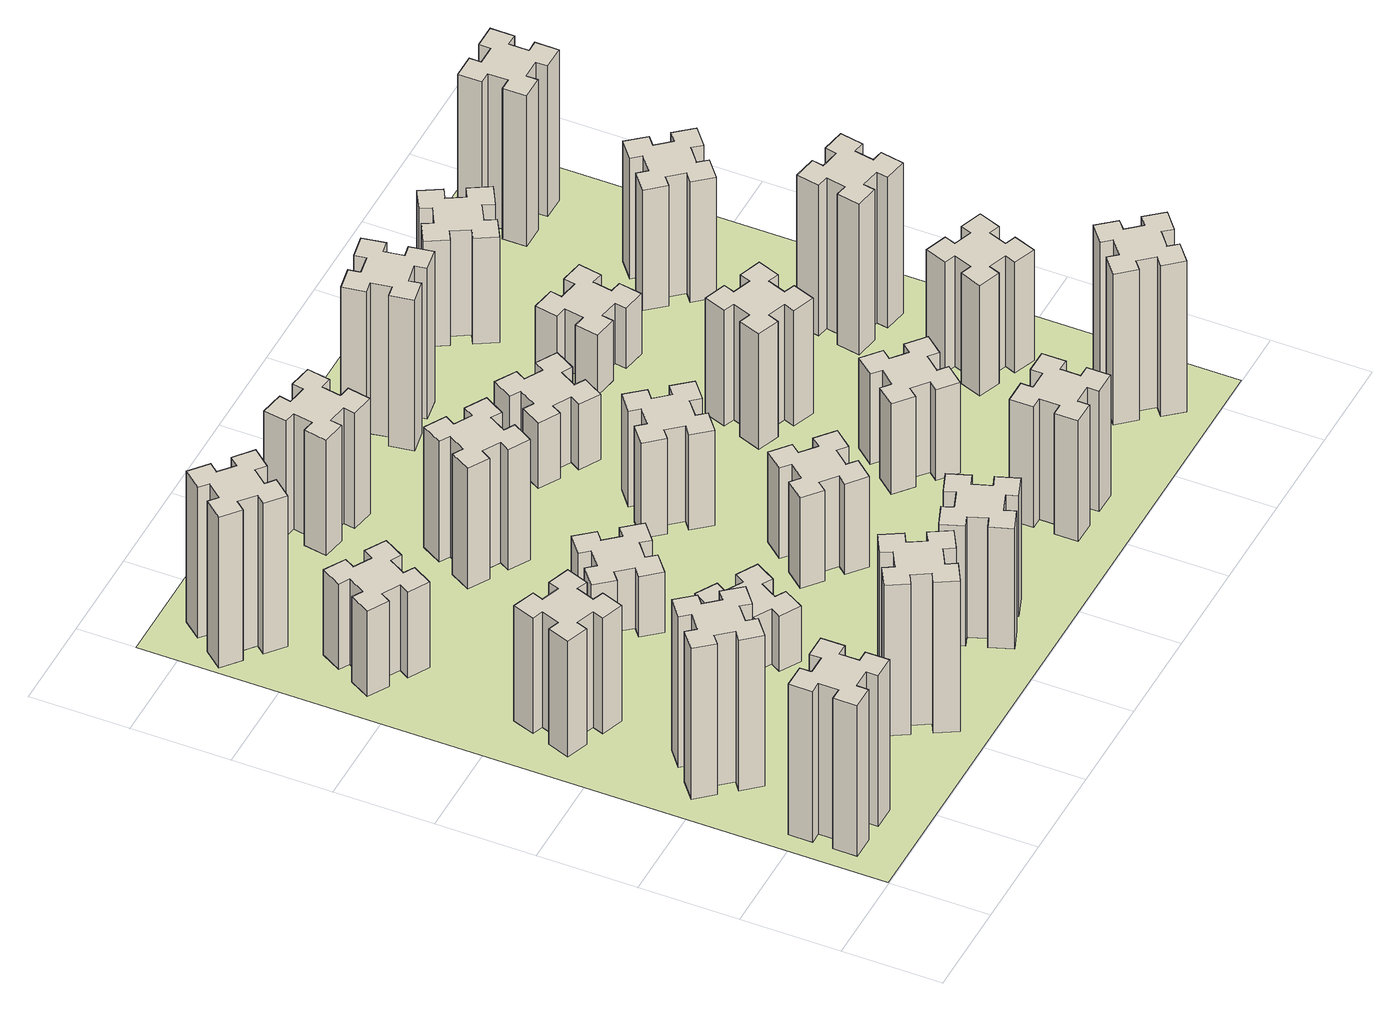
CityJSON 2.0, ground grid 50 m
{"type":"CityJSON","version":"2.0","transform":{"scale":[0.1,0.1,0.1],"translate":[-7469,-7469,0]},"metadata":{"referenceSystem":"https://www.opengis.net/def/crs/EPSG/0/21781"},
"CityObjects":{
"building1":{"type":"Building","attributes":{"class":"1000","function":"1000","usage":"1000","yearOfConstruction":2016,"roofType":"1000","measuredHeight":90,"storeysAboveGround":30,"storeysBelowGround":0},"geometry":[{"type":"Solid","lod":"1","boundaries":[[[[0,1,2,3,4,5,6,7,8,9,10,11,12,13,14,15,16,17,18,19]],[[17,16,20,21]],[[16,15,22,20]],[[15,14,23,22]],[[14,13,24,23]],[[13,12,25,24]],[[12,11,26,25]],[[11,10,27,26]],[[10,9,28,27]],[[9,8,29,28]],[[8,7,30,29]],[[7,6,31,30]],[[6,5,32,31]],[[5,4,33,32]],[[4,3,34,33]],[[3,2,35,34]],[[2,1,36,35]],[[1,0,37,36]],[[0,19,38,37]],[[19,18,39,38]],[[18,17,21,39]],[[24,25,26,27,28,29,30,31,32,33,34,35,36,37,38,39,21,20,22,23]]]]}]},
"building2":{"type":"Building","attributes":{"class":"1000","function":"1000","usage":"1000","yearOfConstruction":2016,"roofType":"1000","measuredHeight":90,"storeysAboveGround":30,"storeysBelowGround":0},"geometry":[{"type":"Solid","lod":"1","boundaries":[[[[40,41,42,43,44,45,46,47,48,49,50,51,52,53,54,55,56,57,58,59]],[[57,56,60,61]],[[56,55,62,60]],[[55,54,63,62]],[[54,53,64,63]],[[53,52,65,64]],[[52,51,66,65]],[[51,50,67,66]],[[50,49,68,67]],[[49,48,69,68]],[[48,47,70,69]],[[47,46,71,70]],[[46,45,72,71]],[[45,44,73,72]],[[44,43,74,73]],[[43,42,75,74]],[[42,41,76,75]],[[41,40,77,76]],[[40,59,78,77]],[[59,58,79,78]],[[58,57,61,79]],[[64,65,66,67,68,69,70,71,72,73,74,75,76,77,78,79,61,60,62,63]]]]}]},
"building3":{"type":"Building","attributes":{"class":"1000","function":"1000","usage":"1000","yearOfConstruction":2016,"roofType":"1000","measuredHeight":69,"storeysAboveGround":30,"storeysBelowGround":0},"geometry":[{"type":"Solid","lod":"1","boundaries":[[[[80,81,82,83,84,85,86,87,88,89,90,91,92,93,94,95,96,97,98,99]],[[97,96,100,101]],[[96,95,102,100]],[[95,94,103,102]],[[94,93,104,103]],[[93,92,105,104]],[[92,91,106,105]],[[91,90,107,106]],[[90,89,108,107]],[[89,88,109,108]],[[88,87,110,109]],[[87,86,111,110]],[[86,85,112,111]],[[85,84,113,112]],[[84,83,114,113]],[[83,82,115,114]],[[82,81,116,115]],[[81,80,117,116]],[[80,99,118,117]],[[99,98,119,118]],[[98,97,101,119]],[[104,105,106,107,108,109,110,111,112,113,114,115,116,117,118,119,101,100,102,103]]]]}]},
"building4":{"type":"Building","attributes":{"class":"1000","function":"1000","usage":"1000","yearOfConstruction":2016,"roofType":"1000","measuredHeight":51,"storeysAboveGround":30,"storeysBelowGround":0},"geometry":[{"type":"Solid","lod":"1","boundaries":[[[[120,121,122,123,124,125,126,127,128,129,130,131,132,133,134,135,136,137,138,139]],[[137,136,140,141]],[[136,135,142,140]],[[135,134,143,142]],[[134,133,144,143]],[[133,132,145,144]],[[132,131,146,145]],[[131,130,147,146]],[[130,129,148,147]],[[129,128,149,148]],[[128,127,150,149]],[[127,126,151,150]],[[126,125,152,151]],[[125,124,153,152]],[[124,123,154,153]],[[123,122,155,154]],[[122,121,156,155]],[[121,120,157,156]],[[120,139,158,157]],[[139,138,159,158]],[[138,137,141,159]],[[144,145,146,147,148,149,150,151,152,153,154,155,156,157,158,159,141,140,142,143]]]]}]},
"building5":{"type":"Building","attributes":{"class":"1000","function":"1000","usage":"1000","yearOfConstruction":2016,"roofType":"1000","measuredHeight":90,"storeysAboveGround":30,"storeysBelowGround":0},"geometry":[{"type":"Solid","lod":"1","boundaries":[[[[160,161,162,163,164,165,166,167,168,169,170,171,172,173,174,175,176,177,178,179]],[[177,176,180,181]],[[176,175,182,180]],[[175,174,183,182]],[[174,173,184,183]],[[173,172,185,184]],[[172,171,186,185]],[[171,170,187,186]],[[170,169,188,187]],[[169,168,189,188]],[[168,167,190,189]],[[167,166,191,190]],[[166,165,192,191]],[[165,164,193,192]],[[164,163,194,193]],[[163,162,195,194]],[[162,161,196,195]],[[161,160,197,196]],[[160,179,198,197]],[[179,178,199,198]],[[178,177,181,199]],[[184,185,186,187,188,189,190,191,192,193,194,195,196,197,198,199,181,180,182,183]]]]}]},
"building6":{"type":"Building","attributes":{"class":"1000","function":"1000","usage":"1000","yearOfConstruction":2016,"roofType":"1000","measuredHeight":90,"storeysAboveGround":30,"storeysBelowGround":0},"geometry":[{"type":"Solid","lod":"1","boundaries":[[[[200,201,202,203,204,205,206,207,208,209,210,211,212,213,214,215,216,217,218,219]],[[217,216,220,221]],[[216,215,222,220]],[[215,214,223,222]],[[214,213,224,223]],[[213,212,225,224]],[[212,211,226,225]],[[211,210,227,226]],[[210,209,228,227]],[[209,208,229,228]],[[208,207,230,229]],[[207,206,231,230]],[[206,205,232,231]],[[205,204,233,232]],[[204,203,234,233]],[[203,202,235,234]],[[202,201,236,235]],[[201,200,237,236]],[[200,219,238,237]],[[219,218,239,238]],[[218,217,221,239]],[[224,225,226,227,228,229,230,231,232,233,234,235,236,237,238,239,221,220,222,223]]]]}]},
"building7":{"type":"Building","attributes":{"class":"1000","function":"1000","usage":"1000","yearOfConstruction":2016,"roofType":"1000","measuredHeight":33,"storeysAboveGround":30,"storeysBelowGround":0},"geometry":[{"type":"Solid","lod":"1","boundaries":[[[[240,241,242,243,244,245,246,247,248,249,250,251,252,253,254,255,256,257,258,259]],[[257,256,260,261]],[[256,255,262,260]],[[255,254,263,262]],[[254,253,264,263]],[[253,252,265,264]],[[252,251,266,265]],[[251,250,267,266]],[[250,249,268,267]],[[249,248,269,268]],[[248,247,270,269]],[[247,246,271,270]],[[246,245,272,271]],[[245,244,273,272]],[[244,243,274,273]],[[243,242,275,274]],[[242,241,276,275]],[[241,240,277,276]],[[240,259,278,277]],[[259,258,279,278]],[[258,257,261,279]],[[264,265,266,267,268,269,270,271,272,273,274,275,276,277,278,279,261,260,262,263]]]]}]},
"building8":{"type":"Building","attributes":{"class":"1000","function":"1000","usage":"1000","yearOfConstruction":2016,"roofType":"1000","measuredHeight":36,"storeysAboveGround":30,"storeysBelowGround":0},"geometry":[{"type":"Solid","lod":"1","boundaries":[[[[280,281,282,283,284,285,286,287,288,289,290,291,292,293,294,295,296,297,298,299]],[[297,296,300,301]],[[296,295,302,300]],[[295,294,303,302]],[[294,293,304,303]],[[293,292,305,304]],[[292,291,306,305]],[[291,290,307,306]],[[290,289,308,307]],[[289,288,309,308]],[[288,287,310,309]],[[287,286,311,310]],[[286,285,312,311]],[[285,284,313,312]],[[284,283,314,313]],[[283,282,315,314]],[[282,281,316,315]],[[281,280,317,316]],[[280,299,318,317]],[[299,298,319,318]],[[298,297,301,319]],[[304,305,306,307,308,309,310,311,312,313,314,315,316,317,318,319,301,300,302,303]]]]}]},
"building9":{"type":"Building","attributes":{"class":"1000","function":"1000","usage":"1000","yearOfConstruction":2016,"roofType":"1000","measuredHeight":72,"storeysAboveGround":30,"storeysBelowGround":0},"geometry":[{"type":"Solid","lod":"1","boundaries":[[[[320,321,322,323,324,325,326,327,328,329,330,331,332,333,334,335,336,337,338,339]],[[337,336,340,341]],[[336,335,342,340]],[[335,334,343,342]],[[334,333,344,343]],[[333,332,345,344]],[[332,331,346,345]],[[331,330,347,346]],[[330,329,348,347]],[[329,328,349,348]],[[328,327,350,349]],[[327,326,351,350]],[[326,325,352,351]],[[325,324,353,352]],[[324,323,354,353]],[[323,322,355,354]],[[322,321,356,355]],[[321,320,357,356]],[[320,339,358,357]],[[339,338,359,358]],[[338,337,341,359]],[[344,345,346,347,348,349,350,351,352,353,354,355,356,357,358,359,341,340,342,343]]]]}]},
"building10":{"type":"Building","attributes":{"class":"1000","function":"1000","usage":"1000","yearOfConstruction":2016,"roofType":"1000","measuredHeight":72,"storeysAboveGround":30,"storeysBelowGround":0},"geometry":[{"type":"Solid","lod":"1","boundaries":[[[[360,361,362,363,364,365,366,367,368,369,370,371,372,373,374,375,376,377,378,379]],[[377,376,380,381]],[[376,375,382,380]],[[375,374,383,382]],[[374,373,384,383]],[[373,372,385,384]],[[372,371,386,385]],[[371,370,387,386]],[[370,369,388,387]],[[369,368,389,388]],[[368,367,390,389]],[[367,366,391,390]],[[366,365,392,391]],[[365,364,393,392]],[[364,363,394,393]],[[363,362,395,394]],[[362,361,396,395]],[[361,360,397,396]],[[360,379,398,397]],[[379,378,399,398]],[[378,377,381,399]],[[384,385,386,387,388,389,390,391,392,393,394,395,396,397,398,399,381,380,382,383]]]]}]},
"building11":{"type":"Building","attributes":{"class":"1000","function":"1000","usage":"1000","yearOfConstruction":2016,"roofType":"1000","measuredHeight":69,"storeysAboveGround":30,"storeysBelowGround":0},"geometry":[{"type":"Solid","lod":"1","boundaries":[[[[400,401,402,403,404,405,406,407,408,409,410,411,412,413,414,415,416,417,418,419]],[[417,416,420,421]],[[416,415,422,420]],[[415,414,423,422]],[[414,413,424,423]],[[413,412,425,424]],[[412,411,426,425]],[[411,410,427,426]],[[410,409,428,427]],[[409,408,429,428]],[[408,407,430,429]],[[407,406,431,430]],[[406,405,432,431]],[[405,404,433,432]],[[404,403,434,433]],[[403,402,435,434]],[[402,401,436,435]],[[401,400,437,436]],[[400,419,438,437]],[[419,418,439,438]],[[418,417,421,439]],[[424,425,426,427,428,429,430,431,432,433,434,435,436,437,438,439,421,420,422,423]]]]}]},
"building12":{"type":"Building","attributes":{"class":"1000","function":"1000","usage":"1000","yearOfConstruction":2016,"roofType":"1000","measuredHeight":54,"storeysAboveGround":30,"storeysBelowGround":0},"geometry":[{"type":"Solid","lod":"1","boundaries":[[[[440,441,442,443,444,445,446,447,448,449,450,451,452,453,454,455,456,457,458,459]],[[457,456,460,461]],[[456,455,462,460]],[[455,454,463,462]],[[454,453,464,463]],[[453,452,465,464]],[[452,451,466,465]],[[451,450,467,466]],[[450,449,468,467]],[[449,448,469,468]],[[448,447,470,469]],[[447,446,471,470]],[[446,445,472,471]],[[445,444,473,472]],[[444,443,474,473]],[[443,442,475,474]],[[442,441,476,475]],[[441,440,477,476]],[[440,459,478,477]],[[459,458,479,478]],[[458,457,461,479]],[[464,465,466,467,468,469,470,471,472,473,474,475,476,477,478,479,461,460,462,463]]]]}]},
"building13":{"type":"Building","attributes":{"class":"1000","function":"1000","usage":"1000","yearOfConstruction":2016,"roofType":"1000","measuredHeight":57,"storeysAboveGround":30,"storeysBelowGround":0},"geometry":[{"type":"Solid","lod":"1","boundaries":[[[[480,481,482,483,484,485,486,487,488,489,490,491,492,493,494,495,496,497,498,499]],[[497,496,500,501]],[[496,495,502,500]],[[495,494,503,502]],[[494,493,504,503]],[[493,492,505,504]],[[492,491,506,505]],[[491,490,507,506]],[[490,489,508,507]],[[489,488,509,508]],[[488,487,510,509]],[[487,486,511,510]],[[486,485,512,511]],[[485,484,513,512]],[[484,483,514,513]],[[483,482,515,514]],[[482,481,516,515]],[[481,480,517,516]],[[480,499,518,517]],[[499,498,519,518]],[[498,497,501,519]],[[504,505,506,507,508,509,510,511,512,513,514,515,516,517,518,519,501,500,502,503]]]]}]},
"building14":{"type":"Building","attributes":{"class":"1000","function":"1000","usage":"1000","yearOfConstruction":2016,"roofType":"1000","measuredHeight":72,"storeysAboveGround":30,"storeysBelowGround":0},"geometry":[{"type":"Solid","lod":"1","boundaries":[[[[520,521,522,523,524,525,526,527,528,529,530,531,532,533,534,535,536,537,538,539]],[[537,536,540,541]],[[536,535,542,540]],[[535,534,543,542]],[[534,533,544,543]],[[533,532,545,544]],[[532,531,546,545]],[[531,530,547,546]],[[530,529,548,547]],[[529,528,549,548]],[[528,527,550,549]],[[527,526,551,550]],[[526,525,552,551]],[[525,524,553,552]],[[524,523,554,553]],[[523,522,555,554]],[[522,521,556,555]],[[521,520,557,556]],[[520,539,558,557]],[[539,538,559,558]],[[538,537,541,559]],[[544,545,546,547,548,549,550,551,552,553,554,555,556,557,558,559,541,540,542,543]]]]}]},
"building15":{"type":"Building","attributes":{"class":"1000","function":"1000","usage":"1000","yearOfConstruction":2016,"roofType":"1000","measuredHeight":39,"storeysAboveGround":30,"storeysBelowGround":0},"geometry":[{"type":"Solid","lod":"1","boundaries":[[[[560,561,562,563,564,565,566,567,568,569,570,571,572,573,574,575,576,577,578,579]],[[577,576,580,581]],[[576,575,582,580]],[[575,574,583,582]],[[574,573,584,583]],[[573,572,585,584]],[[572,571,586,585]],[[571,570,587,586]],[[570,569,588,587]],[[569,568,589,588]],[[568,567,590,589]],[[567,566,591,590]],[[566,565,592,591]],[[565,564,593,592]],[[564,563,594,593]],[[563,562,595,594]],[[562,561,596,595]],[[561,560,597,596]],[[560,579,598,597]],[[579,578,599,598]],[[578,577,581,599]],[[584,585,586,587,588,589,590,591,592,593,594,595,596,597,598,599,581,580,582,583]]]]}]},
"building16":{"type":"Building","attributes":{"class":"1000","function":"1000","usage":"1000","yearOfConstruction":2016,"roofType":"1000","measuredHeight":90,"storeysAboveGround":30,"storeysBelowGround":0},"geometry":[{"type":"Solid","lod":"1","boundaries":[[[[600,601,602,603,604,605,606,607,608,609,610,611,612,613,614,615,616,617,618,619]],[[617,616,620,621]],[[616,615,622,620]],[[615,614,623,622]],[[614,613,624,623]],[[613,612,625,624]],[[612,611,626,625]],[[611,610,627,626]],[[610,609,628,627]],[[609,608,629,628]],[[608,607,630,629]],[[607,606,631,630]],[[606,605,632,631]],[[605,604,633,632]],[[604,603,634,633]],[[603,602,635,634]],[[602,601,636,635]],[[601,600,637,636]],[[600,619,638,637]],[[619,618,639,638]],[[618,617,621,639]],[[624,625,626,627,628,629,630,631,632,633,634,635,636,637,638,639,621,620,622,623]]]]}]},
"building17":{"type":"Building","attributes":{"class":"1000","function":"1000","usage":"1000","yearOfConstruction":2016,"roofType":"1000","measuredHeight":54,"storeysAboveGround":30,"storeysBelowGround":0},"geometry":[{"type":"Solid","lod":"1","boundaries":[[[[640,641,642,643,644,645,646,647,648,649,650,651,652,653,654,655,656,657,658,659]],[[657,656,660,661]],[[656,655,662,660]],[[655,654,663,662]],[[654,653,664,663]],[[653,652,665,664]],[[652,651,666,665]],[[651,650,667,666]],[[650,649,668,667]],[[649,648,669,668]],[[648,647,670,669]],[[647,646,671,670]],[[646,645,672,671]],[[645,644,673,672]],[[644,643,674,673]],[[643,642,675,674]],[[642,641,676,675]],[[641,640,677,676]],[[640,659,678,677]],[[659,658,679,678]],[[658,657,661,679]],[[664,665,666,667,668,669,670,671,672,673,674,675,676,677,678,679,661,660,662,663]]]]}]},
"building18":{"type":"Building","attributes":{"class":"1000","function":"1000","usage":"1000","yearOfConstruction":2016,"roofType":"1000","measuredHeight":69,"storeysAboveGround":30,"storeysBelowGround":0},"geometry":[{"type":"Solid","lod":"1","boundaries":[[[[680,681,682,683,684,685,686,687,688,689,690,691,692,693,694,695,696,697,698,699]],[[697,696,700,701]],[[696,695,702,700]],[[695,694,703,702]],[[694,693,704,703]],[[693,692,705,704]],[[692,691,706,705]],[[691,690,707,706]],[[690,689,708,707]],[[689,688,709,708]],[[688,687,710,709]],[[687,686,711,710]],[[686,685,712,711]],[[685,684,713,712]],[[684,683,714,713]],[[683,682,715,714]],[[682,681,716,715]],[[681,680,717,716]],[[680,699,718,717]],[[699,698,719,718]],[[698,697,701,719]],[[704,705,706,707,708,709,710,711,712,713,714,715,716,717,718,719,701,700,702,703]]]]}]},
"building19":{"type":"Building","attributes":{"class":"1000","function":"1000","usage":"1000","yearOfConstruction":2016,"roofType":"1000","measuredHeight":36,"storeysAboveGround":30,"storeysBelowGround":0},"geometry":[{"type":"Solid","lod":"1","boundaries":[[[[720,721,722,723,724,725,726,727,728,729,730,731,732,733,734,735,736,737,738,739]],[[737,736,740,741]],[[736,735,742,740]],[[735,734,743,742]],[[734,733,744,743]],[[733,732,745,744]],[[732,731,746,745]],[[731,730,747,746]],[[730,729,748,747]],[[729,728,749,748]],[[728,727,750,749]],[[727,726,751,750]],[[726,725,752,751]],[[725,724,753,752]],[[724,723,754,753]],[[723,722,755,754]],[[722,721,756,755]],[[721,720,757,756]],[[720,739,758,757]],[[739,738,759,758]],[[738,737,741,759]],[[744,745,746,747,748,749,750,751,752,753,754,755,756,757,758,759,741,740,742,743]]]]}]},
"building20":{"type":"Building","attributes":{"class":"1000","function":"1000","usage":"1000","yearOfConstruction":2016,"roofType":"1000","measuredHeight":90,"storeysAboveGround":30,"storeysBelowGround":0},"geometry":[{"type":"Solid","lod":"1","boundaries":[[[[760,761,762,763,764,765,766,767,768,769,770,771,772,773,774,775,776,777,778,779]],[[777,776,780,781]],[[776,775,782,780]],[[775,774,783,782]],[[774,773,784,783]],[[773,772,785,784]],[[772,771,786,785]],[[771,770,787,786]],[[770,769,788,787]],[[769,768,789,788]],[[768,767,790,789]],[[767,766,791,790]],[[766,765,792,791]],[[765,764,793,792]],[[764,763,794,793]],[[763,762,795,794]],[[762,761,796,795]],[[761,760,797,796]],[[760,779,798,797]],[[779,778,799,798]],[[778,777,781,799]],[[784,785,786,787,788,789,790,791,792,793,794,795,796,797,798,799,781,780,782,783]]]]}]},
"building21":{"type":"Building","attributes":{"class":"1000","function":"1000","usage":"1000","yearOfConstruction":2016,"roofType":"1000","measuredHeight":63,"storeysAboveGround":30,"storeysBelowGround":0},"geometry":[{"type":"Solid","lod":"1","boundaries":[[[[800,801,802,803,804,805,806,807,808,809,810,811,812,813,814,815,816,817,818,819]],[[817,816,820,821]],[[816,815,822,820]],[[815,814,823,822]],[[814,813,824,823]],[[813,812,825,824]],[[812,811,826,825]],[[811,810,827,826]],[[810,809,828,827]],[[809,808,829,828]],[[808,807,830,829]],[[807,806,831,830]],[[806,805,832,831]],[[805,804,833,832]],[[804,803,834,833]],[[803,802,835,834]],[[802,801,836,835]],[[801,800,837,836]],[[800,819,838,837]],[[819,818,839,838]],[[818,817,821,839]],[[824,825,826,827,828,829,830,831,832,833,834,835,836,837,838,839,821,820,822,823]]]]}]},
"building22":{"type":"Building","attributes":{"class":"1000","function":"1000","usage":"1000","yearOfConstruction":2016,"roofType":"1000","measuredHeight":66,"storeysAboveGround":30,"storeysBelowGround":0},"geometry":[{"type":"Solid","lod":"1","boundaries":[[[[840,841,842,843,844,845,846,847,848,849,850,851,852,853,854,855,856,857,858,859]],[[857,856,860,861]],[[856,855,862,860]],[[855,854,863,862]],[[854,853,864,863]],[[853,852,865,864]],[[852,851,866,865]],[[851,850,867,866]],[[850,849,868,867]],[[849,848,869,868]],[[848,847,870,869]],[[847,846,871,870]],[[846,845,872,871]],[[845,844,873,872]],[[844,843,874,873]],[[843,842,875,874]],[[842,841,876,875]],[[841,840,877,876]],[[840,859,878,877]],[[859,858,879,878]],[[858,857,861,879]],[[864,865,866,867,868,869,870,871,872,873,874,875,876,877,878,879,861,860,862,863]]]]}]},
"building23":{"type":"Building","attributes":{"class":"1000","function":"1000","usage":"1000","yearOfConstruction":2016,"roofType":"1000","measuredHeight":90,"storeysAboveGround":30,"storeysBelowGround":0},"geometry":[{"type":"Solid","lod":"1","boundaries":[[[[880,881,882,883,884,885,886,887,888,889,890,891,892,893,894,895,896,897,898,899]],[[897,896,900,901]],[[896,895,902,900]],[[895,894,903,902]],[[894,893,904,903]],[[893,892,905,904]],[[892,891,906,905]],[[891,890,907,906]],[[890,889,908,907]],[[889,888,909,908]],[[888,887,910,909]],[[887,886,911,910]],[[886,885,912,911]],[[885,884,913,912]],[[884,883,914,913]],[[883,882,915,914]],[[882,881,916,915]],[[881,880,917,916]],[[880,899,918,917]],[[899,898,919,918]],[[898,897,901,919]],[[904,905,906,907,908,909,910,911,912,913,914,915,916,917,918,919,901,900,902,903]]]]}]},
"building24":{"type":"Building","attributes":{"class":"1000","function":"1000","usage":"1000","yearOfConstruction":2016,"roofType":"1000","measuredHeight":72,"storeysAboveGround":30,"storeysBelowGround":0},"geometry":[{"type":"Solid","lod":"1","boundaries":[[[[920,921,922,923,924,925,926,927,928,929,930,931,932,933,934,935,936,937,938,939]],[[937,936,940,941]],[[936,935,942,940]],[[935,934,943,942]],[[934,933,944,943]],[[933,932,945,944]],[[932,931,946,945]],[[931,930,947,946]],[[930,929,948,947]],[[929,928,949,948]],[[928,927,950,949]],[[927,926,951,950]],[[926,925,952,951]],[[925,924,953,952]],[[924,923,954,953]],[[923,922,955,954]],[[922,921,956,955]],[[921,920,957,956]],[[920,939,958,957]],[[939,938,959,958]],[[938,937,941,959]],[[944,945,946,947,948,949,950,951,952,953,954,955,956,957,958,959,941,940,942,943]]]]}]},
"building25":{"type":"Building","attributes":{"class":"1000","function":"1000","usage":"1000","yearOfConstruction":2016,"roofType":"1000","measuredHeight":90,"storeysAboveGround":30,"storeysBelowGround":0},"geometry":[{"type":"Solid","lod":"1","boundaries":[[[[960,961,962,963,964,965,966,967,968,969,970,971,972,973,974,975,976,977,978,979]],[[977,976,980,981]],[[976,975,982,980]],[[975,974,983,982]],[[974,973,984,983]],[[973,972,985,984]],[[972,971,986,985]],[[971,970,987,986]],[[970,969,988,987]],[[969,968,989,988]],[[968,967,990,989]],[[967,966,991,990]],[[966,965,992,991]],[[965,964,993,992]],[[964,963,994,993]],[[963,962,995,994]],[[962,961,996,995]],[[961,960,997,996]],[[960,979,998,997]],[[979,978,999,998]],[[978,977,981,999]],[[984,985,986,987,988,989,990,991,992,993,994,995,996,997,998,999,981,980,982,983]]]]}]},
"landuse1":{"type":"LandUse","attributes":{"name":"plot1","function":"1010"},"geometry":[{"type":"MultiSurface","lod":"1","boundaries":[[[1000,1001,1002,1003]]]}]}
},
"vertices":[
[165,425,0],[165,325,0],[105,325,0],[105,205,0],[225,205,0],[225,265,0],[325,265,0],[325,205,0],[445,205,0],[445,325,0],[385,325,0],[385,425,0],[445,425,0],[445,545,0],[325,545,0],[325,485,0],[225,485,0],[225,545,0],[105,545,0],[105,425,0],[225,485,900],[225,545,900],[325,485,900],[325,545,900],[445,545,900],[445,425,900],[385,425,900],[385,325,900],[445,325,900],[445,205,900],[325,205,900],[325,265,900],[225,265,900],[225,205,900],[105,205,900],[105,325,900],[165,325,900],[165,425,900],[105,425,900],[105,545,900],
[492,1048,0],[427,1124,0],[473,1163,0],[396,1255,0],[304,1178,0],[343,1132,0],[266,1067,0],[228,1113,0],[136,1036,0],[213,944,0],[259,983,0],[323,906,0],[277,868,0],[354,776,0],[446,853,0],[408,899,0],[484,963,0],[523,917,0],[615,994,0],[538,1086,0],[484,963,900],[523,917,900],[408,899,900],[446,853,900],[354,776,900],[277,868,900],[323,906,900],[259,983,900],[213,944,900],[136,1036,900],[228,1113,900],[266,1067,900],[343,1132,900],[304,1178,900],[396,1255,900],[473,1163,900],[427,1124,900],[492,1048,900],[538,1086,900],[615,994,900],
[291,1669,0],[385,1635,0],[364,1579,0],[477,1537,0],[518,1650,0],[462,1671,0],[496,1765,0],[552,1744,0],[593,1857,0],[480,1898,0],[460,1842,0],[366,1876,0],[387,1932,0],[274,1973,0],[233,1860,0],[289,1840,0],[255,1746,0],[199,1767,0],[157,1654,0],[270,1613,0],[255,1746,690],[199,1767,690],[289,1840,690],[233,1860,690],[274,1973,690],[387,1932,690],[366,1876,690],[460,1842,690],[480,1898,690],[593,1857,690],[552,1744,690],[496,1765,690],[462,1671,690],[518,1650,690],[477,1537,690],[364,1579,690],[385,1635,690],[291,1669,690],[270,1613,690],[157,1654,690],
[446,2597,0],[496,2684,0],[548,2654,0],[608,2758,0],[504,2818,0],[474,2766,0],[387,2816,0],[417,2868,0],[313,2928,0],[253,2824,0],[305,2794,0],[255,2707,0],[203,2737,0],[143,2633,0],[247,2573,0],[277,2625,0],[364,2575,0],[334,2523,0],[438,2463,0],[498,2567,0],[364,2575,510],[334,2523,510],[277,2625,510],[247,2573,510],[143,2633,510],[203,2737,510],[255,2707,510],[305,2794,510],[253,2824,510],[313,2928,510],[417,2868,510],[387,2816,510],[474,2766,510],[504,2818,510],[608,2758,510],[548,2654,510],[496,2684,510],[446,2597,510],[498,2567,510],[438,2463,510],
[1127,255,0],[1214,305,0],[1244,253,0],[1348,313,0],[1288,417,0],[1236,387,0],[1186,474,0],[1238,504,0],[1178,608,0],[1074,548,0],[1104,496,0],[1017,446,0],[987,498,0],[883,438,0],[943,334,0],[995,364,0],[1045,277,0],[993,247,0],[1053,143,0],[1157,203,0],[1045,277,900],[993,247,900],[995,364,900],[943,334,900],[883,438,900],[987,498,900],[1017,446,900],[1104,496,900],[1074,548,900],[1178,608,900],[1238,504,900],[1186,474,900],[1236,387,900],[1288,417,900],[1348,313,900],[1244,253,900],[1214,305,900],[1127,255,900],[1157,203,900],[1053,143,900],
[384,3387,0],[308,3452,0],[346,3498,0],[254,3575,0],[177,3483,0],[223,3444,0],[159,3368,0],[113,3406,0],[36,3314,0],[128,3237,0],[166,3283,0],[243,3219,0],[204,3173,0],[296,3096,0],[373,3188,0],[327,3226,0],[392,3303,0],[438,3264,0],[515,3356,0],[423,3433,0],[392,3303,900],[438,3264,900],[327,3226,900],[373,3188,900],[296,3096,900],[204,3173,900],[243,3219,900],[166,3283,900],[128,3237,900],[36,3314,900],[113,3406,900],[159,3368,900],[223,3444,900],[177,3483,900],[254,3575,900],[346,3498,900],[308,3452,900],[384,3387,900],[423,3433,900],[515,3356,900],
[1186,1117,0],[1236,1204,0],[1288,1174,0],[1348,1278,0],[1244,1338,0],[1214,1286,0],[1127,1336,0],[1157,1388,0],[1053,1448,0],[993,1344,0],[1045,1314,0],[995,1227,0],[943,1257,0],[883,1153,0],[987,1093,0],[1017,1145,0],[1104,1095,0],[1074,1043,0],[1178,983,0],[1238,1087,0],[1104,1095,330],[1074,1043,330],[1017,1145,330],[987,1093,330],[883,1153,330],[943,1257,330],[995,1227,330],[1045,1314,330],[993,1344,330],[1053,1448,330],[1157,1388,330],[1127,1336,330],[1214,1286,330],[1244,1338,330],[1348,1278,330],[1288,1174,330],[1236,1204,330],[1186,1117,330],[1238,1087,330],[1178,983,330],
[1083,1972,0],[1006,1907,0],[968,1953,0],[876,1876,0],[953,1784,0],[999,1823,0],[1063,1746,0],[1017,1708,0],[1094,1616,0],[1186,1693,0],[1148,1739,0],[1224,1803,0],[1263,1757,0],[1355,1834,0],[1278,1926,0],[1232,1888,0],[1167,1964,0],[1213,2003,0],[1136,2095,0],[1044,2018,0],[1167,1964,360],[1213,2003,360],[1232,1888,360],[1278,1926,360],[1355,1834,360],[1263,1757,360],[1224,1803,360],[1148,1739,360],[1186,1693,360],[1094,1616,360],[1017,1708,360],[1063,1746,360],[999,1823,360],[953,1784,360],[876,1876,360],[968,1953,360],[1006,1907,360],[1083,1972,360],[1044,2018,360],[1136,2095,360],
[1765,496,0],[1671,462,0],[1650,518,0],[1537,477,0],[1579,364,0],[1635,385,0],[1669,291,0],[1613,270,0],[1654,157,0],[1767,199,0],[1746,255,0],[1840,289,0],[1860,233,0],[1973,274,0],[1932,387,0],[1876,366,0],[1842,460,0],[1898,480,0],[1857,593,0],[1744,552,0],[1842,460,720],[1898,480,720],[1876,366,720],[1932,387,720],[1973,274,720],[1860,233,720],[1840,289,720],[1746,255,720],[1767,199,720],[1654,157,720],[1613,270,720],[1669,291,720],[1635,385,720],[1579,364,720],[1537,477,720],[1650,518,720],[1671,462,720],[1765,496,720],[1744,552,720],[1857,593,720],
[1314,2666,0],[1227,2716,0],[1257,2768,0],[1153,2828,0],[1093,2724,0],[1145,2694,0],[1095,2607,0],[1043,2637,0],[983,2533,0],[1087,2473,0],[1117,2525,0],[1204,2475,0],[1174,2423,0],[1278,2363,0],[1338,2467,0],[1286,2497,0],[1336,2584,0],[1388,2554,0],[1448,2658,0],[1344,2718,0],[1336,2584,720],[1388,2554,720],[1286,2497,720],[1338,2467,720],[1278,2363,720],[1174,2423,720],[1204,2475,720],[1117,2525,720],[1087,2473,720],[983,2533,720],[1043,2637,720],[1095,2607,720],[1145,2694,720],[1093,2724,720],[1153,2828,720],[1257,2768,720],[1227,2716,720],[1314,2666,720],[1344,2718,720],[1448,2658,720],
[1016,3404,0],[998,3305,0],[939,3316,0],[918,3197,0],[1037,3177,0],[1047,3236,0],[1145,3218,0],[1135,3159,0],[1253,3138,0],[1274,3257,0],[1215,3267,0],[1232,3365,0],[1291,3355,0],[1312,3473,0],[1194,3494,0],[1184,3435,0],[1085,3452,0],[1096,3511,0],[977,3532,0],[957,3414,0],[1085,3452,690],[1096,3511,690],[1184,3435,690],[1194,3494,690],[1312,3473,690],[1291,3355,690],[1232,3365,690],[1215,3267,690],[1274,3257,690],[1253,3138,690],[1135,3159,690],[1145,3218,690],[1047,3236,690],[1037,3177,690],[918,3197,690],[939,3316,690],[998,3305,690],[1016,3404,690],[957,3414,690],[977,3532,690],
[1746,1163,0],[1823,1099,0],[1784,1053,0],[1876,976,0],[1953,1068,0],[1907,1106,0],[1972,1183,0],[2018,1144,0],[2095,1236,0],[2003,1313,0],[1964,1267,0],[1888,1332,0],[1926,1378,0],[1834,1455,0],[1757,1363,0],[1803,1324,0],[1739,1248,0],[1693,1286,0],[1616,1194,0],[1708,1117,0],[1739,1248,540],[1693,1286,540],[1803,1324,540],[1757,1363,540],[1834,1455,540],[1926,1378,540],[1888,1332,540],[1964,1267,540],[2003,1313,540],[2095,1236,540],[2018,1144,540],[1972,1183,540],[1907,1106,540],[1953,1068,540],[1876,976,540],[1784,1053,540],[1823,1099,540],[1746,1163,540],[1708,1117,540],[1616,1194,540],
[1972,1988,0],[1907,2064,0],[1953,2103,0],[1876,2195,0],[1784,2118,0],[1823,2072,0],[1746,2007,0],[1708,2053,0],[1616,1976,0],[1693,1884,0],[1739,1923,0],[1803,1846,0],[1757,1808,0],[1834,1716,0],[1926,1793,0],[1888,1839,0],[1964,1903,0],[2003,1857,0],[2095,1934,0],[2018,2026,0],[1964,1903,570],[2003,1857,570],[1888,1839,570],[1926,1793,570],[1834,1716,570],[1757,1808,570],[1803,1846,570],[1739,1923,570],[1693,1884,570],[1616,1976,570],[1708,2053,570],[1746,2007,570],[1823,2072,570],[1784,2118,570],[1876,2195,570],[1953,2103,570],[1907,2064,570],[1972,1988,570],[2018,2026,570],[2095,1934,570],
[2705,325,0],[2705,425,0],[2765,425,0],[2765,545,0],[2645,545,0],[2645,485,0],[2545,485,0],[2545,545,0],[2425,545,0],[2425,425,0],[2485,425,0],[2485,325,0],[2425,325,0],[2425,205,0],[2545,205,0],[2545,265,0],[2645,265,0],[2645,205,0],[2765,205,0],[2765,325,0],[2645,265,720],[2645,205,720],[2545,265,720],[2545,205,720],[2425,205,720],[2425,325,720],[2485,325,720],[2485,425,720],[2425,425,720],[2425,545,720],[2545,545,720],[2545,485,720],[2645,485,720],[2645,545,720],[2765,545,720],[2765,425,720],[2705,425,720],[2705,325,720],[2765,325,720],[2765,205,720],
[2026,2497,0],[2076,2584,0],[2128,2554,0],[2188,2658,0],[2084,2718,0],[2054,2666,0],[1967,2716,0],[1997,2768,0],[1893,2828,0],[1833,2724,0],[1885,2694,0],[1835,2607,0],[1783,2637,0],[1723,2533,0],[1827,2473,0],[1857,2525,0],[1944,2475,0],[1914,2423,0],[2018,2363,0],[2078,2467,0],[1944,2475,390],[1914,2423,390],[1857,2525,390],[1827,2473,390],[1723,2533,390],[1783,2637,390],[1835,2607,390],[1885,2694,390],[1833,2724,390],[1893,2828,390],[1997,2768,390],[1967,2716,390],[2054,2666,390],[2084,2718,390],[2188,2658,390],[2128,2554,390],[2076,2584,390],[2026,2497,390],[2078,2467,390],[2018,2363,390],
[1738,3365,0],[1756,3267,0],[1697,3257,0],[1717,3138,0],[1836,3159,0],[1825,3218,0],[1924,3236,0],[1934,3177,0],[2052,3197,0],[2031,3316,0],[1972,3305,0],[1955,3404,0],[2014,3414,0],[1993,3532,0],[1875,3511,0],[1885,3452,0],[1787,3435,0],[1777,3494,0],[1658,3473,0],[1679,3355,0],[1787,3435,900],[1777,3494,900],[1885,3452,900],[1875,3511,900],[1993,3532,900],[2014,3414,900],[1955,3404,900],[1972,3305,900],[2031,3316,900],[2052,3197,900],[1934,3177,900],[1924,3236,900],[1825,3218,900],[1836,3159,900],[1717,3138,900],[1697,3257,900],[1756,3267,900],[1738,3365,900],[1679,3355,900],[1658,3473,900],
[2647,1006,0],[2712,1083,0],[2758,1044,0],[2835,1136,0],[2743,1213,0],[2704,1167,0],[2628,1232,0],[2666,1278,0],[2574,1355,0],[2497,1263,0],[2543,1224,0],[2479,1148,0],[2433,1186,0],[2356,1094,0],[2448,1017,0],[2486,1063,0],[2563,999,0],[2524,953,0],[2616,876,0],[2693,968,0],[2563,999,540],[2524,953,540],[2486,1063,540],[2448,1017,540],[2356,1094,540],[2433,1186,540],[2479,1148,540],[2543,1224,540],[2497,1263,540],[2574,1355,540],[2666,1278,540],[2628,1232,540],[2704,1167,540],[2743,1213,540],[2835,1136,540],[2758,1044,540],[2712,1083,540],[2647,1006,540],[2693,968,540],[2616,876,540],
[2682,1771,0],[2716,1865,0],[2772,1844,0],[2813,1957,0],[2700,1998,0],[2680,1942,0],[2586,1976,0],[2607,2032,0],[2494,2073,0],[2453,1960,0],[2509,1940,0],[2475,1846,0],[2419,1867,0],[2377,1754,0],[2490,1713,0],[2511,1769,0],[2605,1735,0],[2584,1679,0],[2697,1637,0],[2738,1750,0],[2605,1735,690],[2584,1679,690],[2511,1769,690],[2490,1713,690],[2377,1754,690],[2419,1867,690],[2475,1846,690],[2509,1940,690],[2453,1960,690],[2494,2073,690],[2607,2032,690],[2586,1976,690],[2680,1942,690],[2700,1998,690],[2813,1957,690],[2772,1844,690],[2716,1865,690],[2682,1771,690],[2738,1750,690],[2697,1637,690],
[2664,2795,0],[2565,2812,0],[2576,2871,0],[2457,2892,0],[2437,2774,0],[2496,2764,0],[2478,2665,0],[2419,2676,0],[2398,2557,0],[2517,2537,0],[2527,2596,0],[2625,2578,0],[2615,2519,0],[2733,2498,0],[2754,2617,0],[2695,2627,0],[2712,2725,0],[2771,2715,0],[2792,2833,0],[2674,2854,0],[2712,2725,360],[2771,2715,360],[2695,2627,360],[2754,2617,360],[2733,2498,360],[2615,2519,360],[2625,2578,360],[2527,2596,360],[2517,2537,360],[2398,2557,360],[2419,2676,360],[2478,2665,360],[2496,2764,360],[2437,2774,360],[2457,2892,360],[2576,2871,360],[2565,2812,360],[2664,2795,360],[2674,2854,360],[2792,2833,360],
[3468,259,0],[3544,323,0],[3583,277,0],[3675,354,0],[3598,446,0],[3552,408,0],[3487,484,0],[3533,523,0],[3456,615,0],[3364,538,0],[3403,492,0],[3326,427,0],[3288,473,0],[3196,396,0],[3273,304,0],[3319,343,0],[3383,266,0],[3337,228,0],[3414,136,0],[3506,213,0],[3383,266,900],[3337,228,900],[3319,343,900],[3273,304,900],[3196,396,900],[3288,473,900],[3326,427,900],[3403,492,900],[3364,538,900],[3456,615,900],[3533,523,900],[3487,484,900],[3552,408,900],[3598,446,900],[3675,354,900],[3583,277,900],[3544,323,900],[3468,259,900],[3506,213,900],[3414,136,900],
[2716,3347,0],[2666,3434,0],[2718,3464,0],[2658,3568,0],[2554,3508,0],[2584,3456,0],[2497,3406,0],[2467,3458,0],[2363,3398,0],[2423,3294,0],[2475,3324,0],[2525,3237,0],[2473,3207,0],[2533,3103,0],[2637,3163,0],[2607,3215,0],[2694,3265,0],[2724,3213,0],[2828,3273,0],[2768,3377,0],[2694,3265,630],[2724,3213,630],[2607,3215,630],[2637,3163,630],[2533,3103,630],[2473,3207,630],[2525,3237,630],[2475,3324,630],[2423,3294,630],[2363,3398,630],[2467,3458,630],[2497,3406,630],[2584,3456,630],[2554,3508,630],[2658,3568,630],[2718,3464,630],[2666,3434,630],[2716,3347,630],[2768,3377,630],[2828,3273,630],
[3251,1029,0],[3345,995,0],[3324,939,0],[3437,897,0],[3478,1010,0],[3422,1031,0],[3456,1125,0],[3512,1104,0],[3553,1217,0],[3440,1258,0],[3420,1202,0],[3326,1236,0],[3347,1292,0],[3234,1333,0],[3193,1220,0],[3249,1200,0],[3215,1106,0],[3159,1127,0],[3117,1014,0],[3230,973,0],[3215,1106,660],[3159,1127,660],[3249,1200,660],[3193,1220,660],[3234,1333,660],[3347,1292,660],[3326,1236,660],[3420,1202,660],[3440,1258,660],[3553,1217,660],[3512,1104,660],[3456,1125,660],[3422,1031,660],[3478,1010,660],[3437,897,660],[3324,939,660],[3345,995,660],[3251,1029,660],[3230,973,660],[3117,1014,660],
[3267,1656,0],[3365,1638,0],[3355,1579,0],[3473,1558,0],[3494,1677,0],[3435,1687,0],[3452,1785,0],[3511,1775,0],[3532,1893,0],[3414,1914,0],[3404,1855,0],[3305,1872,0],[3316,1931,0],[3197,1952,0],[3177,1834,0],[3236,1824,0],[3218,1725,0],[3159,1736,0],[3138,1617,0],[3257,1597,0],[3218,1725,900],[3159,1736,900],[3236,1824,900],[3177,1834,900],[3197,1952,900],[3316,1931,900],[3305,1872,900],[3404,1855,900],[3414,1914,900],[3532,1893,900],[3511,1775,900],[3452,1785,900],[3435,1687,900],[3494,1677,900],[3473,1558,900],[3355,1579,900],[3365,1638,900],[3267,1656,900],[3257,1597,900],[3138,1617,900],
[3119,2563,0],[3183,2486,0],[3137,2448,0],[3214,2356,0],[3306,2433,0],[3268,2479,0],[3344,2543,0],[3383,2497,0],[3475,2574,0],[3398,2666,0],[3352,2628,0],[3287,2704,0],[3333,2743,0],[3256,2835,0],[3164,2758,0],[3203,2712,0],[3126,2647,0],[3088,2693,0],[2996,2616,0],[3073,2524,0],[3126,2647,720],[3088,2693,720],[3203,2712,720],[3164,2758,720],[3256,2835,720],[3333,2743,720],[3287,2704,720],[3352,2628,720],[3398,2666,720],[3475,2574,720],[3383,2497,720],[3344,2543,720],[3268,2479,720],[3306,2433,720],[3214,2356,720],[3137,2448,720],[3183,2486,720],[3119,2563,720],[3073,2524,720],[2996,2616,720],
[3285,3325,0],[3385,3325,0],[3385,3265,0],[3505,3265,0],[3505,3385,0],[3445,3385,0],[3445,3485,0],[3505,3485,0],[3505,3605,0],[3385,3605,0],[3385,3545,0],[3285,3545,0],[3285,3605,0],[3165,3605,0],[3165,3485,0],[3225,3485,0],[3225,3385,0],[3165,3385,0],[3165,3265,0],[3285,3265,0],[3225,3385,900],[3165,3385,900],[3225,3485,900],[3165,3485,900],[3165,3605,900],[3285,3605,900],[3285,3545,900],[3385,3545,900],[3385,3605,900],[3505,3605,900],[3505,3485,900],[3445,3485,900],[3445,3385,900],[3505,3385,900],[3505,3265,900],[3385,3265,900],[3385,3325,900],[3285,3325,900],[3285,3265,900],[3165,3265,900],
[5,3705,0],[3705,3705,0],[3705,5,0],[5,5,0]
]}
